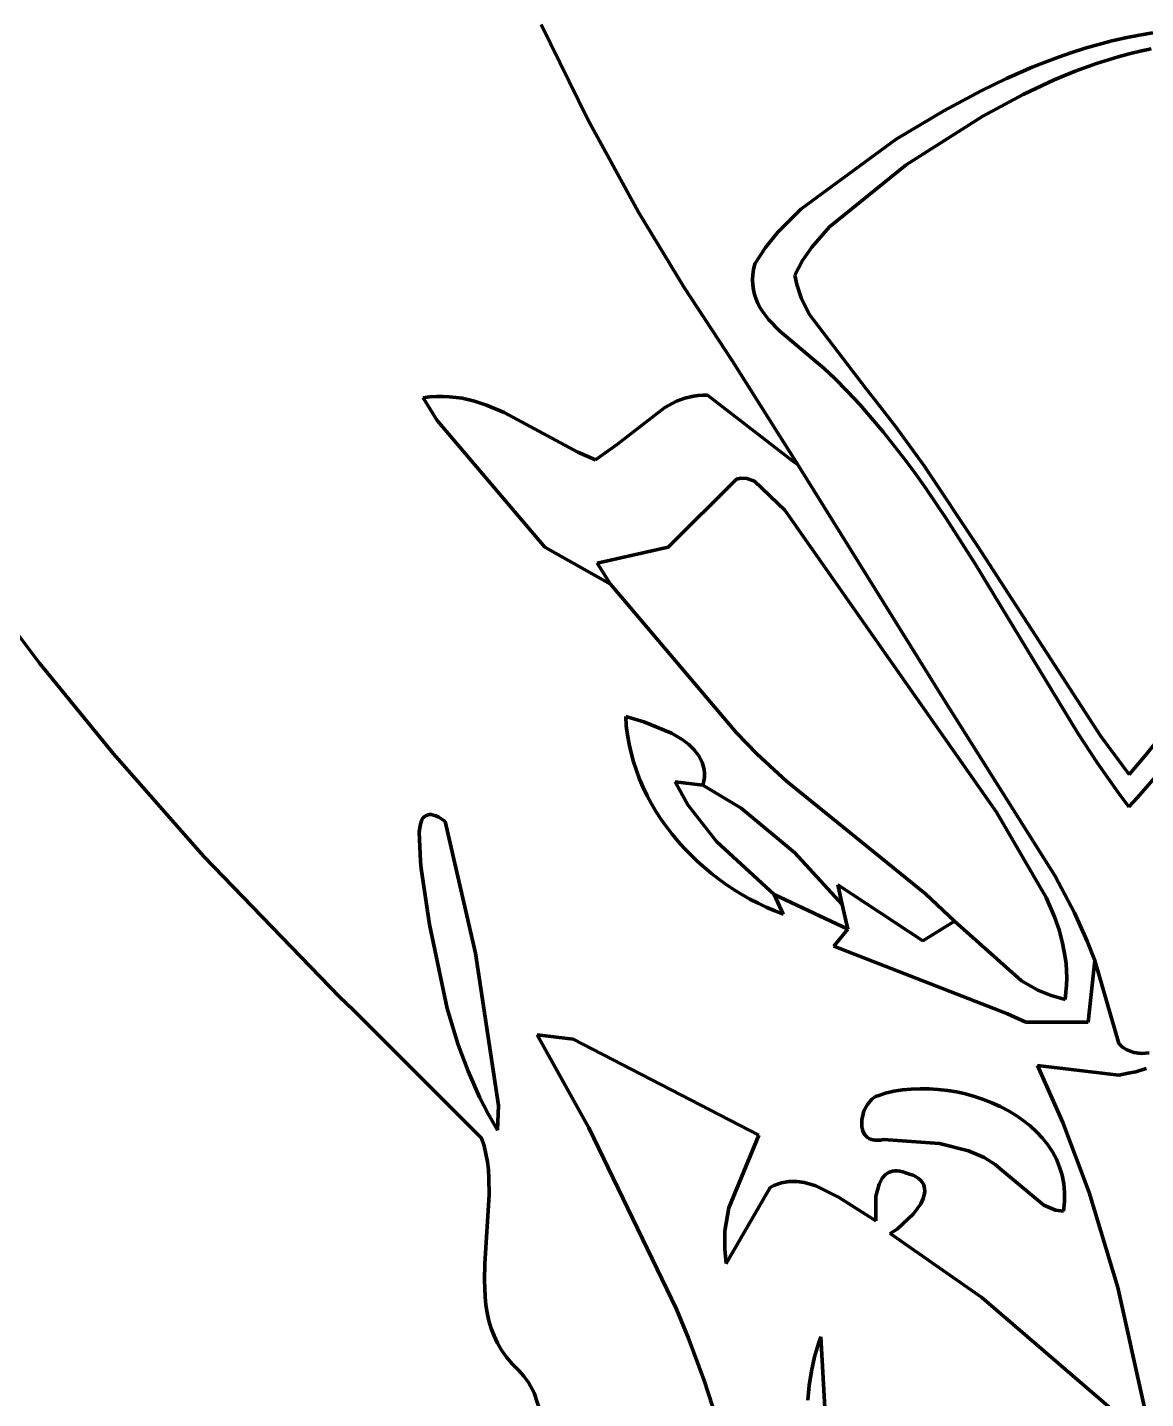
# Model space of a CAD drawing. Header units: millimetres. Extents: x 0 to 9.3, y 0 to 12.
# Drawn here: x 3.369 to 4.519, y 7.693 to 9.103 of the extents above; entities that cross this region are included whole.
import ezdxf

# ---------------------------------------------------------------- set-up
doc = ezdxf.new("R2010")
doc.units = ezdxf.units.MM
for name, color, linetype, lineweight in [('color#000000ff', 7, 'CONTINUOUS', 100), ('color#212121ff', 7, 'CONTINUOUS', 100), ('color#ffffffff', 7, 'CONTINUOUS', 100)]:
    doc.layers.add(name, color=color, linetype=linetype, lineweight=lineweight)

msp = doc.modelspace()

# ---------------------------------------------------------------- linework, layer by layer
at = {"layer": 'color#000000ff'}
for p, q in [((3.7762, 8.7219), (3.7832, 8.7228)), ((3.7905, 8.6985), (3.7762, 8.7219)), ((3.7832, 8.7228), (3.7901, 8.7233)), ((3.7901, 8.7233), (3.7969, 8.7234)), ((3.7969, 8.7234), (3.8035, 8.7231)), ((3.8035, 8.7231), (3.8101, 8.7224)), ((3.8101, 8.7224), (3.8165, 8.7214)), ((3.8165, 8.7214), (3.8292, 8.7185)), ((3.8292, 8.7185), (3.8415, 8.7145)), ((3.8415, 8.7145), (3.8595, 8.7069)), ((4.0246, 8.7121), (4.0367, 8.7184)), ((4.0367, 8.7184), (4.0453, 8.7215)), ((4.0453, 8.7215), (4.0543, 8.7236)), ((4.0543, 8.7236), (4.0589, 8.7242)), ((4.0589, 8.7242), (4.0637, 8.7246)), ((4.0637, 8.7246), (4.0686, 8.7245)), ((4.0686, 8.7245), (4.1575, 8.6557)), ((3.8595, 8.7069), (3.9352, 8.666)), ((3.9762, 8.6742), (4.0246, 8.7121)), ((3.9015, 8.5685), (3.7905, 8.6985)), ((3.9533, 8.6583), (3.9762, 8.6742)), ((3.9352, 8.666), (3.9533, 8.6583)), ((4.1575, 8.6557), (4.1609, 8.6536)), ((4.1609, 8.6536), (4.3121, 8.4105)), ((4.0984, 8.6384), (4.0282, 8.5684)), ((4.1028, 8.6392), (4.0984, 8.6384)), ((4.109, 8.6389), (4.1028, 8.6392)), ((4.1167, 8.6362), (4.109, 8.6389)), ((4.1481, 8.6064), (4.1167, 8.6362)), ((4.3655, 8.296), (4.1481, 8.6064)), ((3.9687, 8.5302), (3.9015, 8.5685)), ((4.0282, 8.5684), (3.9551, 8.5518)), ((3.9551, 8.5518), (3.9687, 8.5302)), ((4.3121, 8.4105), (4.4261, 8.23)), ((3.9845, 8.3941), (4.0032, 8.3887)), ((3.9851, 8.3846), (3.9845, 8.3941)), ((3.9863, 8.3752), (3.9851, 8.3846)), ((4.0032, 8.3887), (4.0315, 8.3771)), ((4.0315, 8.3771), (4.0426, 8.3704)), ((3.9879, 8.3659), (3.9863, 8.3752)), ((3.99, 8.3567), (3.9879, 8.3659)), ((4.0426, 8.3704), (4.0492, 8.3654)), ((4.0492, 8.3654), (4.0549, 8.3598)), ((3.9925, 8.3476), (3.99, 8.3567)), ((3.9954, 8.3387), (3.9925, 8.3476)), ((4.0549, 8.3598), (4.0574, 8.3568)), ((4.0574, 8.3568), (4.0596, 8.3537)), ((4.0596, 8.3537), (4.0614, 8.3505)), ((4.0614, 8.3505), (4.063, 8.3471)), ((3.9987, 8.3299), (3.9954, 8.3387)), ((4.063, 8.3471), (4.0642, 8.3435)), ((4.0642, 8.3435), (4.065, 8.3398)), ((4.065, 8.3398), (4.0654, 8.336)), ((4.0654, 8.336), (4.0653, 8.332)), ((4.0025, 8.3213), (3.9987, 8.3299)), ((4.0066, 8.3128), (4.0025, 8.3213)), ((4.0639, 8.3235), (4.0352, 8.3271)), ((4.0352, 8.3271), (4.0482, 8.3035)), ((4.0648, 8.3278), (4.0639, 8.3235)), ((4.0653, 8.332), (4.0648, 8.3278)), ((4.011, 8.3045), (4.0066, 8.3128)), ((4.0159, 8.2963), (4.011, 8.3045)), ((4.021, 8.2884), (4.0159, 8.2963)), ((4.0482, 8.3035), (4.0779, 8.2658)), ((4.4167, 8.2082), (4.3655, 8.296)), ((4.0265, 8.2806), (4.021, 8.2884)), ((4.0323, 8.2731), (4.0265, 8.2806)), ((4.0384, 8.2658), (4.0323, 8.2731)), ((4.0447, 8.2587), (4.0384, 8.2658)), ((4.0779, 8.2658), (4.1371, 8.2112)), ((4.0513, 8.2518), (4.0447, 8.2587)), ((4.0582, 8.2452), (4.0513, 8.2518)), ((4.0653, 8.2388), (4.0582, 8.2452)), ((4.0726, 8.2327), (4.0653, 8.2388)), ((4.0802, 8.2268), (4.0726, 8.2327)), ((4.0879, 8.2213), (4.0802, 8.2268)), ((4.0958, 8.216), (4.0879, 8.2213)), ((4.2069, 8.2008), (4.2026, 8.2211)), ((4.2026, 8.2211), (4.2899, 8.1634)), ((4.4261, 8.23), (4.4458, 8.1923)), ((4.1039, 8.2111), (4.0958, 8.216)), ((4.1121, 8.2064), (4.1039, 8.2111)), ((4.1205, 8.2021), (4.1121, 8.2064)), ((4.1371, 8.2112), (4.1463, 8.1911)), ((4.4252, 8.1883), (4.4167, 8.2082)), ((4.129, 8.1981), (4.1205, 8.2021)), ((4.1376, 8.1944), (4.129, 8.1981)), ((4.1463, 8.1911), (4.1376, 8.1944)), ((4.2127, 8.1754), (4.2069, 8.2008)), ((4.4458, 8.1923), (4.4589, 8.1632)), ((4.2899, 8.1634), (4.3223, 8.1836)), ((4.3223, 8.1836), (4.3914, 8.1223)), ((4.4299, 8.1747), (4.4252, 8.1883)), ((4.1985, 8.1582), (4.2127, 8.1754)), ((4.4336, 8.161), (4.4299, 8.1747)), ((4.3768, 8.0884), (4.1985, 8.1582)), ((4.4362, 8.1469), (4.4336, 8.161)), ((4.4589, 8.1632), (4.4666, 8.1433)), ((4.4371, 8.1398), (4.4362, 8.1469)), ((4.4376, 8.1326), (4.4371, 8.1398)), ((4.4666, 8.1433), (4.4598, 8.0799)), ((4.3914, 8.1223), (4.4082, 8.1128)), ((4.4378, 8.1253), (4.4376, 8.1326)), ((4.4376, 8.118), (4.4378, 8.1253)), ((4.4082, 8.1128), (4.4217, 8.1072)), ((4.4361, 8.1031), (4.437, 8.1106)), ((4.437, 8.1106), (4.4376, 8.118)), ((4.4217, 8.1072), (4.4361, 8.1031)), ((4.3958, 8.0798), (4.3768, 8.0884)), ((4.4598, 8.0799), (4.3958, 8.0798))]:
    msp.add_line(p, q, dxfattribs=at)
at = {"layer": 'color#212121ff'}
for p, q in [((3.8975, 9.1057), (3.9455, 9.0082)), ((4.4982, 9.0922), (4.5122, 9.0949)), ((4.5122, 9.0949), (4.5263, 9.0972)), ((4.4429, 9.077), (4.4566, 9.0814)), ((4.4566, 9.0814), (4.4704, 9.0854)), ((4.4704, 9.0854), (4.4843, 9.089)), ((4.4843, 9.089), (4.4982, 9.0922)), ((4.5247, 9.0807), (4.5133, 9.0784)), ((4.4023, 9.0618), (4.4157, 9.0672)), ((4.4157, 9.0672), (4.4293, 9.0723)), ((4.4293, 9.0723), (4.4429, 9.077)), ((4.4907, 9.0727), (4.4684, 9.0658)), ((4.5019, 9.0757), (4.4907, 9.0727)), ((4.5133, 9.0784), (4.5019, 9.0757)), ((4.3758, 9.0502), (4.4023, 9.0618)), ((4.4465, 9.0579), (4.4249, 9.0489)), ((4.4684, 9.0658), (4.4465, 9.0579)), ((4.3497, 9.0376), (4.3758, 9.0502)), ((4.4249, 9.0489), (4.3931, 9.0339)), ((4.3114, 9.0171), (4.3497, 9.0376)), ((4.3931, 9.0339), (4.3517, 9.0115)), ((4.2624, 8.9879), (4.3114, 9.0171)), ((4.3517, 9.0115), (4.2727, 8.9614)), ((3.9455, 9.0082), (3.9977, 8.9128)), ((4.1646, 8.916), (4.2624, 8.9879)), ((4.2727, 8.9614), (4.194, 8.8979)), ((3.9977, 8.9128), (4.0445, 8.8353)), ((4.141, 8.8922), (4.1646, 8.916)), ((4.194, 8.8979), (4.1757, 8.8768)), ((4.1283, 8.8766), (4.141, 8.8922)), ((4.1171, 8.8597), (4.1283, 8.8766)), ((4.1757, 8.8768), (4.1663, 8.863)), ((4.1158, 8.854), (4.1171, 8.8597)), ((4.1663, 8.863), (4.1583, 8.848)), ((4.1147, 8.8432), (4.115, 8.8485)), ((4.115, 8.838), (4.1147, 8.8432)), ((4.115, 8.8485), (4.1158, 8.854)), ((4.1583, 8.848), (4.1604, 8.8385)), ((4.0445, 8.8353), (4.0943, 8.7596)), ((4.1157, 8.833), (4.115, 8.838)), ((4.1169, 8.8282), (4.1157, 8.833)), ((4.1185, 8.8235), (4.1169, 8.8282)), ((4.1604, 8.8385), (4.1649, 8.8249)), ((4.1204, 8.819), (4.1185, 8.8235)), ((4.1227, 8.8146), (4.1204, 8.819)), ((4.1254, 8.8104), (4.1227, 8.8146)), ((4.1649, 8.8249), (4.1732, 8.8078)), ((4.1315, 8.8022), (4.1254, 8.8104)), ((4.1425, 8.7907), (4.1315, 8.8022)), ((4.1732, 8.8078), (4.2315, 8.7312)), ((4.1886, 8.7522), (4.1425, 8.7907)), ((4.0943, 8.7596), (4.1609, 8.6536)), ((4.1993, 8.7417), (4.1886, 8.7522)), ((4.2123, 8.7285), (4.1993, 8.7417)), ((4.225, 8.7149), (4.2123, 8.7285)), ((4.2315, 8.7312), (4.2419, 8.7183)), ((3.7832, 8.7228), (3.7762, 8.7219)), ((3.7762, 8.7219), (3.7905, 8.6985)), ((3.7901, 8.7233), (3.7832, 8.7228)), ((3.7969, 8.7234), (3.7901, 8.7233)), ((3.8035, 8.7231), (3.7969, 8.7234)), ((3.8101, 8.7224), (3.8035, 8.7231)), ((3.8165, 8.7214), (3.8101, 8.7224)), ((3.8292, 8.7185), (3.8165, 8.7214)), ((3.8415, 8.7145), (3.8292, 8.7185)), ((3.8595, 8.7069), (3.8415, 8.7145)), ((4.0367, 8.7184), (4.0246, 8.7121)), ((4.0453, 8.7215), (4.0367, 8.7184)), ((4.0543, 8.7236), (4.0453, 8.7215)), ((4.0589, 8.7242), (4.0543, 8.7236)), ((4.0637, 8.7246), (4.0589, 8.7242)), ((4.0686, 8.7245), (4.0637, 8.7246)), ((4.1575, 8.6557), (4.0686, 8.7245)), ((4.2372, 8.7011), (4.225, 8.7149)), ((4.2419, 8.7183), (4.2622, 8.6921)), ((3.9352, 8.666), (3.8595, 8.7069)), ((4.0246, 8.7121), (3.9762, 8.6742)), ((4.249, 8.687), (4.2372, 8.7011)), ((3.7905, 8.6985), (3.9015, 8.5685)), ((4.2606, 8.6727), (4.249, 8.687)), ((4.2622, 8.6921), (4.2913, 8.6519)), ((3.9762, 8.6742), (3.9533, 8.6583)), ((4.2718, 8.6581), (4.2606, 8.6727)), ((3.9533, 8.6583), (3.9352, 8.666)), ((4.2827, 8.6433), (4.2718, 8.6581)), ((4.1609, 8.6536), (4.1575, 8.6557)), ((4.2934, 8.6283), (4.2827, 8.6433)), ((4.2913, 8.6519), (4.3463, 8.5691)), ((4.314, 8.5978), (4.2934, 8.6283)), ((4.3437, 8.5511), (4.314, 8.5978)), ((3.9015, 8.5685), (3.9687, 8.5302)), ((4.3463, 8.5691), (4.4725, 8.3745)), ((4.4492, 8.377), (4.3437, 8.5511)), ((3.3818, 8.4491), (3.3216, 8.5294)), ((3.9687, 8.5302), (4.0983, 8.3775)), ((3.4578, 8.3557), (3.3818, 8.4491)), ((4.0032, 8.3887), (3.9845, 8.3941)), ((3.9845, 8.3941), (3.9851, 8.3846)), ((3.9851, 8.3846), (3.9863, 8.3752)), ((4.0315, 8.3771), (4.0032, 8.3887)), ((4.0426, 8.3704), (4.0315, 8.3771)), ((4.0983, 8.3775), (4.1196, 8.3554)), ((4.4695, 8.3463), (4.4492, 8.377)), ((3.9863, 8.3752), (3.9879, 8.3659)), ((3.9879, 8.3659), (3.99, 8.3567)), ((4.0492, 8.3654), (4.0426, 8.3704)), ((4.0549, 8.3598), (4.0492, 8.3654)), ((4.4725, 8.3745), (4.502, 8.3344)), ((4.5176, 8.353), (4.533, 8.3717)), ((3.5507, 8.2503), (3.4578, 8.3557)), ((3.99, 8.3567), (3.9925, 8.3476)), ((3.9925, 8.3476), (3.9954, 8.3387)), ((4.0574, 8.3568), (4.0549, 8.3598)), ((4.0596, 8.3537), (4.0574, 8.3568)), ((4.0614, 8.3505), (4.0596, 8.3537)), ((4.063, 8.3471), (4.0614, 8.3505)), ((4.1196, 8.3554), (4.1497, 8.3278)), ((4.502, 8.3344), (4.5176, 8.353)), ((3.9954, 8.3387), (3.9987, 8.3299)), ((4.0642, 8.3435), (4.063, 8.3471)), ((4.065, 8.3398), (4.0642, 8.3435)), ((4.0654, 8.336), (4.065, 8.3398)), ((4.0653, 8.332), (4.0654, 8.336)), ((4.4907, 8.3161), (4.4695, 8.3463)), ((4.5355, 8.3398), (4.5104, 8.3108)), ((3.9987, 8.3299), (4.0025, 8.3213)), ((4.0025, 8.3213), (4.0066, 8.3128)), ((4.0639, 8.3235), (4.0648, 8.3278)), ((4.103, 8.2999), (4.0639, 8.3235)), ((4.0648, 8.3278), (4.0653, 8.332)), ((4.1497, 8.3278), (4.2926, 8.2117)), ((4.0066, 8.3128), (4.011, 8.3045)), ((4.5017, 8.3013), (4.4907, 8.3161)), ((4.5104, 8.3108), (4.5017, 8.3013)), ((3.7773, 8.291), (3.776, 8.2895)), ((3.7787, 8.2921), (3.7773, 8.291)), ((3.7804, 8.2929), (3.7787, 8.2921)), ((3.7823, 8.2934), (3.7804, 8.2929)), ((3.7844, 8.2934), (3.7823, 8.2934)), ((3.7868, 8.2929), (3.7844, 8.2934)), ((3.7894, 8.292), (3.7868, 8.2929)), ((3.7923, 8.2906), (3.7894, 8.292)), ((4.011, 8.3045), (4.0159, 8.2963)), ((4.0159, 8.2963), (4.021, 8.2884)), ((4.1584, 8.2539), (4.103, 8.2999)), ((3.7734, 8.2834), (3.7721, 8.2755)), ((3.775, 8.2878), (3.7734, 8.2834)), ((3.776, 8.2895), (3.775, 8.2878)), ((3.7955, 8.2887), (3.7923, 8.2906)), ((3.799, 8.2862), (3.7955, 8.2887)), ((3.8301, 8.1507), (3.799, 8.2862)), ((4.021, 8.2884), (4.0265, 8.2806)), ((4.0265, 8.2806), (4.0323, 8.2731)), ((3.7721, 8.2755), (3.7734, 8.2452)), ((4.0323, 8.2731), (4.0384, 8.2658)), ((4.0384, 8.2658), (4.0447, 8.2587)), ((3.6904, 8.1061), (3.5507, 8.2503)), ((4.0447, 8.2587), (4.0513, 8.2518)), ((4.0513, 8.2518), (4.0582, 8.2452)), ((4.2069, 8.2008), (4.1584, 8.2539)), ((3.7734, 8.2452), (3.7742, 8.238)), ((3.7742, 8.238), (3.7828, 8.1803)), ((4.0582, 8.2452), (4.0653, 8.2388)), ((4.0653, 8.2388), (4.0726, 8.2327)), ((4.0726, 8.2327), (4.0802, 8.2268)), ((4.0802, 8.2268), (4.0879, 8.2213)), ((4.0879, 8.2213), (4.0958, 8.216)), ((4.2899, 8.1634), (4.2026, 8.2211)), ((4.2026, 8.2211), (4.2069, 8.2008)), ((4.0958, 8.216), (4.1039, 8.2111)), ((4.1039, 8.2111), (4.1121, 8.2064)), ((4.1121, 8.2064), (4.1205, 8.2021)), ((4.1463, 8.1911), (4.1371, 8.2112)), ((4.1371, 8.2112), (4.2127, 8.1754)), ((4.2926, 8.2117), (4.3223, 8.1836)), ((4.1205, 8.2021), (4.129, 8.1981)), ((4.129, 8.1981), (4.1376, 8.1944)), ((4.1376, 8.1944), (4.1463, 8.1911)), ((3.7828, 8.1803), (3.801, 8.0941)), ((4.3223, 8.1836), (4.2899, 8.1634)), ((4.2127, 8.1754), (4.1985, 8.1582)), ((3.8536, 7.9942), (3.8301, 8.1507)), ((4.1985, 8.1582), (4.3768, 8.0884)), ((4.4598, 8.0799), (4.4666, 8.1433)), ((4.4666, 8.1433), (4.4914, 8.0579)), ((3.7047, 8.0921), (3.6904, 8.1061)), ((3.801, 8.0941), (3.8122, 8.0567)), ((3.8364, 7.9607), (3.7047, 8.0921)), ((4.3768, 8.0884), (4.3958, 8.0798)), ((4.3958, 8.0798), (4.4598, 8.0799)), ((3.9305, 8.0625), (3.8935, 8.0667)), ((3.8935, 8.0667), (3.9464, 7.9713)), ((3.8122, 8.0567), (3.8224, 8.0294)), ((4.1214, 7.9638), (3.9305, 8.0625)), ((4.4914, 8.0579), (4.4953, 8.0542)), ((4.4953, 8.0542), (4.4996, 8.0514)), ((4.4996, 8.0514), (4.5069, 8.0487)), ((4.5069, 8.0487), (4.5146, 8.0478)), ((4.5146, 8.0478), (4.5225, 8.0485)), ((3.8224, 8.0294), (3.8342, 8.0028)), ((4.4913, 8.0255), (4.4078, 8.0354)), ((4.4078, 8.0354), (4.4339, 7.9768)), ((4.501, 8.0274), (4.4913, 8.0255)), ((4.5087, 8.0287), (4.501, 8.0274)), ((4.5195, 8.0322), (4.5087, 8.0287)), ((4.2601, 8.0088), (4.2516, 8.0068)), ((4.2689, 8.0102), (4.2601, 8.0088)), ((4.2779, 8.0111), (4.2689, 8.0102)), ((4.287, 8.0115), (4.2779, 8.0111)), ((4.2963, 8.0114), (4.287, 8.0115)), ((4.3057, 8.0108), (4.2963, 8.0114)), ((4.3151, 8.0097), (4.3057, 8.0108)), ((4.3245, 8.0081), (4.3151, 8.0097)), ((3.8342, 8.0028), (3.8431, 7.9855)), ((4.2329, 7.9953), (4.2294, 7.9888)), ((4.2376, 8.0007), (4.2329, 7.9953)), ((4.2414, 8.0033), (4.2376, 8.0007)), ((4.2435, 8.0043), (4.2414, 8.0033)), ((4.2516, 8.0068), (4.2435, 8.0043)), ((4.3338, 8.0061), (4.3245, 8.0081)), ((4.343, 8.0035), (4.3338, 8.0061)), ((4.3521, 8.0005), (4.343, 8.0035)), ((4.3609, 7.9971), (4.3521, 8.0005)), ((4.3695, 7.9932), (4.3609, 7.9971)), ((3.8431, 7.9855), (3.8528, 7.9687)), ((3.8528, 7.9687), (3.8536, 7.9942)), ((4.2294, 7.9888), (4.2271, 7.9793)), ((4.3778, 7.9888), (4.3695, 7.9932)), ((4.3857, 7.984), (4.3778, 7.9888)), ((4.3932, 7.9788), (4.3857, 7.984)), ((3.9464, 7.9713), (4.0368, 7.7849)), ((4.2271, 7.9793), (4.2271, 7.9724)), ((4.2271, 7.9724), (4.2281, 7.9682)), ((4.2281, 7.9682), (4.23, 7.9645)), ((4.4003, 7.9732), (4.3932, 7.9788)), ((4.4068, 7.9671), (4.4003, 7.9732)), ((4.4129, 7.9606), (4.4068, 7.9671)), ((4.4339, 7.9768), (4.4609, 7.9049)), ((3.8389, 7.9528), (3.8364, 7.9607)), ((3.8408, 7.9446), (3.8389, 7.9528)), ((4.0904, 7.8888), (4.1214, 7.9638)), ((4.23, 7.9645), (4.2326, 7.9616)), ((4.2326, 7.9616), (4.2343, 7.9604)), ((4.2343, 7.9604), (4.2362, 7.9595)), ((4.2362, 7.9595), (4.2384, 7.9588)), ((4.2384, 7.9588), (4.2408, 7.9584)), ((4.2408, 7.9584), (4.2434, 7.9584)), ((4.2434, 7.9584), (4.2463, 7.9586)), ((4.2463, 7.9586), (4.2494, 7.9593)), ((4.2494, 7.9593), (4.3069, 7.955)), ((4.3069, 7.955), (4.3368, 7.9477)), ((4.4183, 7.9538), (4.4129, 7.9606)), ((4.4231, 7.9465), (4.4183, 7.9538)), ((3.8423, 7.9364), (3.8408, 7.9446)), ((4.3368, 7.9477), (4.3528, 7.9406)), ((4.3528, 7.9406), (4.3641, 7.9334)), ((4.4272, 7.9389), (4.4231, 7.9465)), ((4.4305, 7.9309), (4.4272, 7.9389)), ((3.8433, 7.928), (3.8423, 7.9364)), ((3.8439, 7.9195), (3.8433, 7.928)), ((4.2546, 7.9253), (4.2511, 7.9229)), ((4.2566, 7.9261), (4.2546, 7.9253)), ((4.2588, 7.9267), (4.2566, 7.9261)), ((4.2611, 7.9269), (4.2588, 7.9267)), ((4.2636, 7.9269), (4.2611, 7.9269)), ((4.2663, 7.9266), (4.2636, 7.9269)), ((4.2692, 7.9259), (4.2663, 7.9266)), ((4.2722, 7.9249), (4.2692, 7.9259)), ((4.2763, 7.9237), (4.2722, 7.9249)), ((4.3641, 7.9334), (4.3711, 7.9277)), ((4.3711, 7.9277), (4.4144, 7.8917)), ((4.4331, 7.9225), (4.4305, 7.9309)), ((3.8442, 7.9023), (3.8439, 7.9195)), ((4.1367, 7.9118), (4.1328, 7.9098)), ((4.1406, 7.9134), (4.1367, 7.9118)), ((4.1445, 7.9147), (4.1406, 7.9134)), ((4.1485, 7.9155), (4.1445, 7.9147)), ((4.1524, 7.916), (4.1485, 7.9155)), ((4.1603, 7.9161), (4.1524, 7.916)), ((4.1682, 7.915), (4.1603, 7.9161)), ((4.18, 7.9116), (4.1682, 7.915)), ((4.2032, 7.9001), (4.18, 7.9116)), ((4.2449, 7.9134), (4.2417, 7.9009)), ((4.2482, 7.9196), (4.2449, 7.9134)), ((4.2511, 7.9229), (4.2482, 7.9196)), ((4.2799, 7.9224), (4.2763, 7.9237)), ((4.283, 7.9209), (4.2799, 7.9224)), ((4.2855, 7.9192), (4.283, 7.9209)), ((4.2876, 7.9174), (4.2855, 7.9192)), ((4.2893, 7.9154), (4.2876, 7.9174)), ((4.2905, 7.9132), (4.2893, 7.9154)), ((4.2913, 7.911), (4.2905, 7.9132)), ((4.2917, 7.9087), (4.2913, 7.911)), ((4.4348, 7.9138), (4.4331, 7.9225)), ((4.4356, 7.9047), (4.4348, 7.9138)), ((3.8397, 7.8318), (3.8442, 7.9023)), ((4.1328, 7.9098), (4.0879, 7.8316)), ((4.2416, 7.8755), (4.2032, 7.9001)), ((4.2417, 7.9009), (4.2416, 7.8755)), ((4.2877, 7.8932), (4.2901, 7.8985)), ((4.2901, 7.8985), (4.2916, 7.9037)), ((4.2916, 7.9037), (4.2918, 7.9062)), ((4.2918, 7.9062), (4.2917, 7.9087)), ((4.4355, 7.8952), (4.4356, 7.9047)), ((4.4609, 7.9049), (4.4905, 7.8069)), ((4.0865, 7.8654), (4.0904, 7.8888)), ((4.2634, 7.8671), (4.2803, 7.8827)), ((4.2803, 7.8827), (4.2877, 7.8932)), ((4.4144, 7.8917), (4.4263, 7.8866)), ((4.4263, 7.8866), (4.4344, 7.8854)), ((4.4344, 7.8854), (4.4355, 7.8952)), ((4.0862, 7.8463), (4.0865, 7.8654)), ((4.2562, 7.8624), (4.2634, 7.8671)), ((4.3506, 7.7968), (4.2562, 7.8624)), ((4.0879, 7.8316), (4.0862, 7.8463)), ((3.8393, 7.8144), (3.8397, 7.8318)), ((3.8395, 7.8059), (3.8393, 7.8144)), ((3.84, 7.7974), (3.8395, 7.8059)), ((3.8408, 7.7891), (3.84, 7.7974)), ((4.4905, 7.8069), (4.5182, 7.6819)), ((3.8421, 7.7809), (3.8408, 7.7891)), ((4.0368, 7.7849), (4.0487, 7.7557)), ((4.5075, 7.6618), (4.3506, 7.7968)), ((3.8439, 7.7729), (3.8421, 7.7809)), ((3.8463, 7.765), (3.8439, 7.7729)), ((3.8492, 7.7573), (3.8463, 7.765)), ((3.8527, 7.7498), (3.8492, 7.7573)), ((4.0487, 7.7557), (4.0651, 7.7113)), ((4.1826, 7.7496), (4.1849, 7.7563)), ((4.1849, 7.7563), (4.1905, 7.6588)), ((3.8569, 7.7425), (3.8527, 7.7498)), ((3.8619, 7.7355), (3.8569, 7.7425)), ((4.1786, 7.7356), (4.1826, 7.7496)), ((3.8676, 7.7287), (3.8619, 7.7355)), ((3.8742, 7.7222), (3.8676, 7.7287)), ((4.1754, 7.7211), (4.1786, 7.7356)), ((3.8799, 7.7159), (3.8742, 7.7222)), ((3.8847, 7.7093), (3.8799, 7.7159)), ((4.1731, 7.7062), (4.1754, 7.7211)), ((3.8904, 7.6986), (3.8847, 7.7093)), ((3.8967, 7.6795), (3.8904, 7.6986)), ((4.0651, 7.7113), (4.0845, 7.6515)), ((4.1717, 7.6911), (4.1731, 7.7062))]:
    msp.add_line(p, q, dxfattribs=at)
at = {"layer": 'color#ffffffff'}
for p, q in [((3.9455, 9.0082), (3.8975, 9.1057)), ((4.5122, 9.0949), (4.4982, 9.0922)), ((4.5263, 9.0972), (4.5122, 9.0949)), ((4.4566, 9.0814), (4.4429, 9.077)), ((4.4704, 9.0854), (4.4566, 9.0814)), ((4.4843, 9.089), (4.4704, 9.0854)), ((4.4982, 9.0922), (4.4843, 9.089)), ((4.5133, 9.0784), (4.5247, 9.0807)), ((4.4157, 9.0672), (4.4023, 9.0618)), ((4.4293, 9.0723), (4.4157, 9.0672)), ((4.4429, 9.077), (4.4293, 9.0723)), ((4.4684, 9.0658), (4.4907, 9.0727)), ((4.4907, 9.0727), (4.5019, 9.0757)), ((4.5019, 9.0757), (4.5133, 9.0784)), ((4.4023, 9.0618), (4.3758, 9.0502)), ((4.4249, 9.0489), (4.4465, 9.0579)), ((4.4465, 9.0579), (4.4684, 9.0658)), ((4.3758, 9.0502), (4.3497, 9.0376)), ((4.3931, 9.0339), (4.4249, 9.0489)), ((4.3497, 9.0376), (4.3114, 9.0171)), ((4.3517, 9.0115), (4.3931, 9.0339)), ((4.3114, 9.0171), (4.2624, 8.9879)), ((4.2727, 8.9614), (4.3517, 9.0115)), ((3.9977, 8.9128), (3.9455, 9.0082)), ((4.2624, 8.9879), (4.1646, 8.916)), ((4.194, 8.8979), (4.2727, 8.9614)), ((4.0445, 8.8353), (3.9977, 8.9128)), ((4.1646, 8.916), (4.141, 8.8922)), ((4.1757, 8.8768), (4.194, 8.8979)), ((4.141, 8.8922), (4.1283, 8.8766)), ((4.1283, 8.8766), (4.1171, 8.8597)), ((4.1663, 8.863), (4.1757, 8.8768)), ((4.1171, 8.8597), (4.1158, 8.854)), ((4.1583, 8.848), (4.1663, 8.863)), ((4.115, 8.8485), (4.1147, 8.8432)), ((4.1147, 8.8432), (4.115, 8.838)), ((4.1158, 8.854), (4.115, 8.8485)), ((4.1604, 8.8385), (4.1583, 8.848)), ((4.0943, 8.7596), (4.0445, 8.8353)), ((4.115, 8.838), (4.1157, 8.833)), ((4.1157, 8.833), (4.1169, 8.8282)), ((4.1169, 8.8282), (4.1185, 8.8235)), ((4.1649, 8.8249), (4.1604, 8.8385)), ((4.1185, 8.8235), (4.1204, 8.819)), ((4.1204, 8.819), (4.1227, 8.8146)), ((4.1227, 8.8146), (4.1254, 8.8104)), ((4.1732, 8.8078), (4.1649, 8.8249)), ((4.1254, 8.8104), (4.1315, 8.8022)), ((4.1315, 8.8022), (4.1425, 8.7907)), ((4.2315, 8.7312), (4.1732, 8.8078)), ((4.1425, 8.7907), (4.1886, 8.7522)), ((4.1609, 8.6536), (4.0943, 8.7596)), ((4.1886, 8.7522), (4.1993, 8.7417)), ((4.1993, 8.7417), (4.2123, 8.7285)), ((4.2123, 8.7285), (4.225, 8.7149)), ((4.2419, 8.7183), (4.2315, 8.7312)), ((4.225, 8.7149), (4.2372, 8.7011)), ((4.2622, 8.6921), (4.2419, 8.7183)), ((4.2372, 8.7011), (4.249, 8.687)), ((4.249, 8.687), (4.2606, 8.6727)), ((4.2913, 8.6519), (4.2622, 8.6921)), ((4.2606, 8.6727), (4.2718, 8.6581)), ((4.2718, 8.6581), (4.2827, 8.6433)), ((4.3121, 8.4105), (4.1609, 8.6536)), ((4.2827, 8.6433), (4.2934, 8.6283)), ((4.3463, 8.5691), (4.2913, 8.6519)), ((4.0282, 8.5684), (4.0984, 8.6384)), ((4.0984, 8.6384), (4.1028, 8.6392)), ((4.1028, 8.6392), (4.109, 8.6389)), ((4.109, 8.6389), (4.1167, 8.6362)), ((4.1167, 8.6362), (4.1481, 8.6064)), ((4.2934, 8.6283), (4.314, 8.5978)), ((4.1481, 8.6064), (4.3655, 8.296)), ((4.314, 8.5978), (4.3437, 8.5511)), ((3.9551, 8.5518), (4.0282, 8.5684)), ((4.4725, 8.3745), (4.3463, 8.5691)), ((3.9687, 8.5302), (3.9551, 8.5518)), ((4.3437, 8.5511), (4.4492, 8.377)), ((3.3216, 8.5294), (3.3818, 8.4491)), ((4.0983, 8.3775), (3.9687, 8.5302)), ((3.3818, 8.4491), (3.4578, 8.3557)), ((4.4261, 8.23), (4.3121, 8.4105)), ((4.1196, 8.3554), (4.0983, 8.3775)), ((4.4492, 8.377), (4.4695, 8.3463)), ((4.502, 8.3344), (4.4725, 8.3745)), ((4.533, 8.3717), (4.5176, 8.353)), ((3.4578, 8.3557), (3.5507, 8.2503)), ((4.1497, 8.3278), (4.1196, 8.3554)), ((4.5176, 8.353), (4.502, 8.3344)), ((4.4695, 8.3463), (4.4907, 8.3161)), ((4.5104, 8.3108), (4.5355, 8.3398)), ((4.0352, 8.3271), (4.0639, 8.3235)), ((4.0482, 8.3035), (4.0352, 8.3271)), ((4.0639, 8.3235), (4.103, 8.2999)), ((4.2926, 8.2117), (4.1497, 8.3278)), ((4.4907, 8.3161), (4.5017, 8.3013)), ((4.5017, 8.3013), (4.5104, 8.3108)), ((3.776, 8.2895), (3.7773, 8.291)), ((3.7773, 8.291), (3.7787, 8.2921)), ((3.7787, 8.2921), (3.7804, 8.2929)), ((3.7804, 8.2929), (3.7823, 8.2934)), ((3.7823, 8.2934), (3.7844, 8.2934)), ((3.7844, 8.2934), (3.7868, 8.2929)), ((3.7868, 8.2929), (3.7894, 8.292)), ((3.7894, 8.292), (3.7923, 8.2906)), ((4.0779, 8.2658), (4.0482, 8.3035)), ((4.103, 8.2999), (4.1584, 8.2539)), ((4.3655, 8.296), (4.4167, 8.2082)), ((3.7721, 8.2755), (3.7734, 8.2834)), ((3.7734, 8.2834), (3.775, 8.2878)), ((3.775, 8.2878), (3.776, 8.2895)), ((3.7923, 8.2906), (3.7955, 8.2887)), ((3.7955, 8.2887), (3.799, 8.2862)), ((3.799, 8.2862), (3.8301, 8.1507)), ((3.7734, 8.2452), (3.7721, 8.2755)), ((4.1371, 8.2112), (4.0779, 8.2658)), ((3.5507, 8.2503), (3.6904, 8.1061)), ((4.1584, 8.2539), (4.2069, 8.2008)), ((3.7742, 8.238), (3.7734, 8.2452)), ((3.7828, 8.1803), (3.7742, 8.238)), ((4.4458, 8.1923), (4.4261, 8.23)), ((4.2127, 8.1754), (4.1371, 8.2112)), ((4.3223, 8.1836), (4.2926, 8.2117)), ((4.4167, 8.2082), (4.4252, 8.1883)), ((4.2069, 8.2008), (4.2127, 8.1754)), ((4.4589, 8.1632), (4.4458, 8.1923)), ((3.801, 8.0941), (3.7828, 8.1803)), ((4.3914, 8.1223), (4.3223, 8.1836)), ((4.4252, 8.1883), (4.4299, 8.1747)), ((4.4299, 8.1747), (4.4336, 8.161)), ((3.8301, 8.1507), (3.8536, 7.9942)), ((4.4336, 8.161), (4.4362, 8.1469)), ((4.4666, 8.1433), (4.4589, 8.1632)), ((4.4362, 8.1469), (4.4371, 8.1398)), ((4.4371, 8.1398), (4.4376, 8.1326)), ((4.4914, 8.0579), (4.4666, 8.1433)), ((4.4082, 8.1128), (4.3914, 8.1223)), ((4.4376, 8.1326), (4.4378, 8.1253)), ((4.4378, 8.1253), (4.4376, 8.118)), ((4.4217, 8.1072), (4.4082, 8.1128)), ((4.437, 8.1106), (4.4361, 8.1031)), ((4.4376, 8.118), (4.437, 8.1106)), ((3.6904, 8.1061), (3.7047, 8.0921)), ((3.8122, 8.0567), (3.801, 8.0941)), ((4.4361, 8.1031), (4.4217, 8.1072)), ((3.7047, 8.0921), (3.8364, 7.9607)), ((3.9464, 7.9713), (3.8935, 8.0667)), ((3.8935, 8.0667), (3.9305, 8.0625)), ((3.8224, 8.0294), (3.8122, 8.0567)), ((3.9305, 8.0625), (4.1214, 7.9638)), ((4.4953, 8.0542), (4.4914, 8.0579)), ((4.4996, 8.0514), (4.4953, 8.0542)), ((4.5069, 8.0487), (4.4996, 8.0514)), ((4.5146, 8.0478), (4.5069, 8.0487)), ((4.5225, 8.0485), (4.5146, 8.0478)), ((3.8342, 8.0028), (3.8224, 8.0294)), ((4.4339, 7.9768), (4.4078, 8.0354)), ((4.4078, 8.0354), (4.4913, 8.0255)), ((4.4913, 8.0255), (4.501, 8.0274)), ((4.501, 8.0274), (4.5087, 8.0287)), ((4.5087, 8.0287), (4.5195, 8.0322)), ((4.2516, 8.0068), (4.2601, 8.0088)), ((4.2601, 8.0088), (4.2689, 8.0102)), ((4.2689, 8.0102), (4.2779, 8.0111)), ((4.2779, 8.0111), (4.287, 8.0115)), ((4.287, 8.0115), (4.2963, 8.0114)), ((4.2963, 8.0114), (4.3057, 8.0108)), ((4.3057, 8.0108), (4.3151, 8.0097)), ((4.3151, 8.0097), (4.3245, 8.0081)), ((3.8431, 7.9855), (3.8342, 8.0028)), ((4.2294, 7.9888), (4.2329, 7.9953)), ((4.2329, 7.9953), (4.2376, 8.0007)), ((4.2376, 8.0007), (4.2414, 8.0033)), ((4.2414, 8.0033), (4.2435, 8.0043)), ((4.2435, 8.0043), (4.2516, 8.0068)), ((4.3245, 8.0081), (4.3338, 8.0061)), ((4.3338, 8.0061), (4.343, 8.0035)), ((4.343, 8.0035), (4.3521, 8.0005)), ((4.3521, 8.0005), (4.3609, 7.9971)), ((4.3609, 7.9971), (4.3695, 7.9932)), ((3.8528, 7.9687), (3.8431, 7.9855)), ((3.8536, 7.9942), (3.8528, 7.9687)), ((4.2271, 7.9793), (4.2294, 7.9888)), ((4.3695, 7.9932), (4.3778, 7.9888)), ((4.3778, 7.9888), (4.3857, 7.984)), ((4.3857, 7.984), (4.3932, 7.9788)), ((4.0368, 7.7849), (3.9464, 7.9713)), ((4.2271, 7.9724), (4.2271, 7.9793)), ((4.2281, 7.9682), (4.2271, 7.9724)), ((4.23, 7.9645), (4.2281, 7.9682)), ((4.3932, 7.9788), (4.4003, 7.9732)), ((4.4003, 7.9732), (4.4068, 7.9671)), ((4.4068, 7.9671), (4.4129, 7.9606)), ((4.4609, 7.9049), (4.4339, 7.9768)), ((3.8364, 7.9607), (3.8389, 7.9528)), ((3.8389, 7.9528), (3.8408, 7.9446)), ((4.1214, 7.9638), (4.0904, 7.8888)), ((4.2326, 7.9616), (4.23, 7.9645)), ((4.2343, 7.9604), (4.2326, 7.9616)), ((4.2362, 7.9595), (4.2343, 7.9604)), ((4.2384, 7.9588), (4.2362, 7.9595)), ((4.2408, 7.9584), (4.2384, 7.9588)), ((4.2434, 7.9584), (4.2408, 7.9584)), ((4.2463, 7.9586), (4.2434, 7.9584)), ((4.2494, 7.9593), (4.2463, 7.9586)), ((4.3069, 7.955), (4.2494, 7.9593)), ((4.3368, 7.9477), (4.3069, 7.955)), ((4.4129, 7.9606), (4.4183, 7.9538)), ((4.4183, 7.9538), (4.4231, 7.9465)), ((3.8408, 7.9446), (3.8423, 7.9364)), ((4.3528, 7.9406), (4.3368, 7.9477)), ((4.3641, 7.9334), (4.3528, 7.9406)), ((4.4231, 7.9465), (4.4272, 7.9389)), ((4.4272, 7.9389), (4.4305, 7.9309)), ((3.8423, 7.9364), (3.8433, 7.928)), ((3.8433, 7.928), (3.8439, 7.9195)), ((4.2511, 7.9229), (4.2546, 7.9253)), ((4.2546, 7.9253), (4.2566, 7.9261)), ((4.2566, 7.9261), (4.2588, 7.9267)), ((4.2588, 7.9267), (4.2611, 7.9269)), ((4.2611, 7.9269), (4.2636, 7.9269)), ((4.2636, 7.9269), (4.2663, 7.9266)), ((4.2663, 7.9266), (4.2692, 7.9259)), ((4.2692, 7.9259), (4.2722, 7.9249)), ((4.2722, 7.9249), (4.2763, 7.9237)), ((4.3711, 7.9277), (4.3641, 7.9334)), ((4.4144, 7.8917), (4.3711, 7.9277)), ((4.4305, 7.9309), (4.4331, 7.9225)), ((3.8439, 7.9195), (3.8442, 7.9023)), ((4.1328, 7.9098), (4.1367, 7.9118)), ((4.1367, 7.9118), (4.1406, 7.9134)), ((4.1406, 7.9134), (4.1445, 7.9147)), ((4.1445, 7.9147), (4.1485, 7.9155)), ((4.1485, 7.9155), (4.1524, 7.916)), ((4.1524, 7.916), (4.1603, 7.9161)), ((4.1603, 7.9161), (4.1682, 7.915)), ((4.1682, 7.915), (4.18, 7.9116)), ((4.18, 7.9116), (4.2032, 7.9001)), ((4.2417, 7.9009), (4.2449, 7.9134)), ((4.2449, 7.9134), (4.2482, 7.9196)), ((4.2482, 7.9196), (4.2511, 7.9229)), ((4.2763, 7.9237), (4.2799, 7.9224)), ((4.2799, 7.9224), (4.283, 7.9209)), ((4.283, 7.9209), (4.2855, 7.9192)), ((4.2855, 7.9192), (4.2876, 7.9174)), ((4.2876, 7.9174), (4.2893, 7.9154)), ((4.2893, 7.9154), (4.2905, 7.9132)), ((4.2905, 7.9132), (4.2913, 7.911)), ((4.2913, 7.911), (4.2917, 7.9087)), ((4.4331, 7.9225), (4.4348, 7.9138)), ((4.4348, 7.9138), (4.4356, 7.9047)), ((3.8442, 7.9023), (3.8397, 7.8318)), ((4.0879, 7.8316), (4.1328, 7.9098)), ((4.2032, 7.9001), (4.2416, 7.8755)), ((4.2416, 7.8755), (4.2417, 7.9009)), ((4.2901, 7.8985), (4.2877, 7.8932)), ((4.2916, 7.9037), (4.2901, 7.8985)), ((4.2918, 7.9062), (4.2916, 7.9037)), ((4.2917, 7.9087), (4.2918, 7.9062)), ((4.4356, 7.9047), (4.4355, 7.8952)), ((4.4905, 7.8069), (4.4609, 7.9049)), ((4.0904, 7.8888), (4.0865, 7.8654)), ((4.2803, 7.8827), (4.2634, 7.8671)), ((4.2877, 7.8932), (4.2803, 7.8827)), ((4.4263, 7.8866), (4.4144, 7.8917)), ((4.4344, 7.8854), (4.4263, 7.8866)), ((4.4355, 7.8952), (4.4344, 7.8854)), ((4.0865, 7.8654), (4.0862, 7.8463)), ((4.2634, 7.8671), (4.2562, 7.8624)), ((4.2562, 7.8624), (4.3506, 7.7968)), ((4.0862, 7.8463), (4.0879, 7.8316)), ((3.8397, 7.8318), (3.8393, 7.8144)), ((3.8393, 7.8144), (3.8395, 7.8059)), ((3.8395, 7.8059), (3.84, 7.7974)), ((3.84, 7.7974), (3.8408, 7.7891)), ((4.5182, 7.6819), (4.4905, 7.8069)), ((3.8408, 7.7891), (3.8421, 7.7809)), ((4.0487, 7.7557), (4.0368, 7.7849)), ((4.3506, 7.7968), (4.5075, 7.6618)), ((3.8421, 7.7809), (3.8439, 7.7729)), ((3.8439, 7.7729), (3.8463, 7.765)), ((3.8463, 7.765), (3.8492, 7.7573)), ((3.8492, 7.7573), (3.8527, 7.7498)), ((4.0651, 7.7113), (4.0487, 7.7557)), ((4.1849, 7.7563), (4.1826, 7.7496)), ((4.1905, 7.6588), (4.1849, 7.7563)), ((3.8527, 7.7498), (3.8569, 7.7425)), ((3.8569, 7.7425), (3.8619, 7.7355)), ((4.1826, 7.7496), (4.1786, 7.7356)), ((3.8619, 7.7355), (3.8676, 7.7287)), ((3.8676, 7.7287), (3.8742, 7.7222)), ((4.1786, 7.7356), (4.1754, 7.7211)), ((3.8742, 7.7222), (3.8799, 7.7159)), ((3.8799, 7.7159), (3.8847, 7.7093)), ((4.1754, 7.7211), (4.1731, 7.7062)), ((3.8847, 7.7093), (3.8904, 7.6986)), ((3.8904, 7.6986), (3.8967, 7.6795)), ((4.0845, 7.6515), (4.0651, 7.7113)), ((4.1731, 7.7062), (4.1717, 7.6911))]:
    msp.add_line(p, q, dxfattribs=at)

doc.saveas('drawing.dxf')
